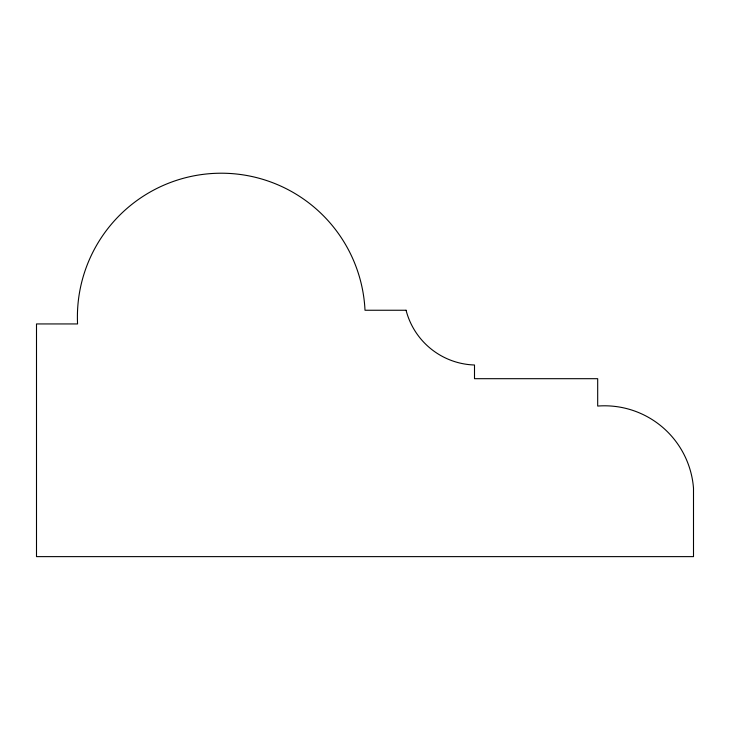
<?xml version="1.0" encoding="UTF-8"?>
<svg xmlns="http://www.w3.org/2000/svg" width="730" height="730" viewBox="0 0 730 730"><rect width="100%" height="100%" fill="white"/><g stroke="black" fill="none" stroke-linecap="round" stroke-linejoin="round"><path stroke-width="1.09" d="M406.062 310.25L365 310.25A143.883 143.883 0 0 0 214.438 173.375A143.883 143.883 0 0 0 77.562 323.938L36.5 323.938L36.5 556.625L693.5 556.625L693.5 488.188A89.233 89.233 0 0 0 597.688 406.062L597.688 378.688L474.5 378.688L474.5 365A73.037 73.037 0 0 1 406.062 310.25"/></g></svg>
